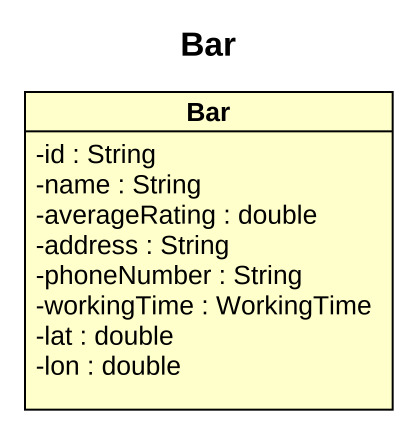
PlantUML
@startuml
title Bar
hide circle
hide empty members
skinparam classAttributeIconSize 0
class Bar {
  -id : String
  -name : String
  -averageRating : double
  -address : String
  -phoneNumber : String
  -workingTime : WorkingTime
  -lat : double
  -lon : double
}
@enduml
